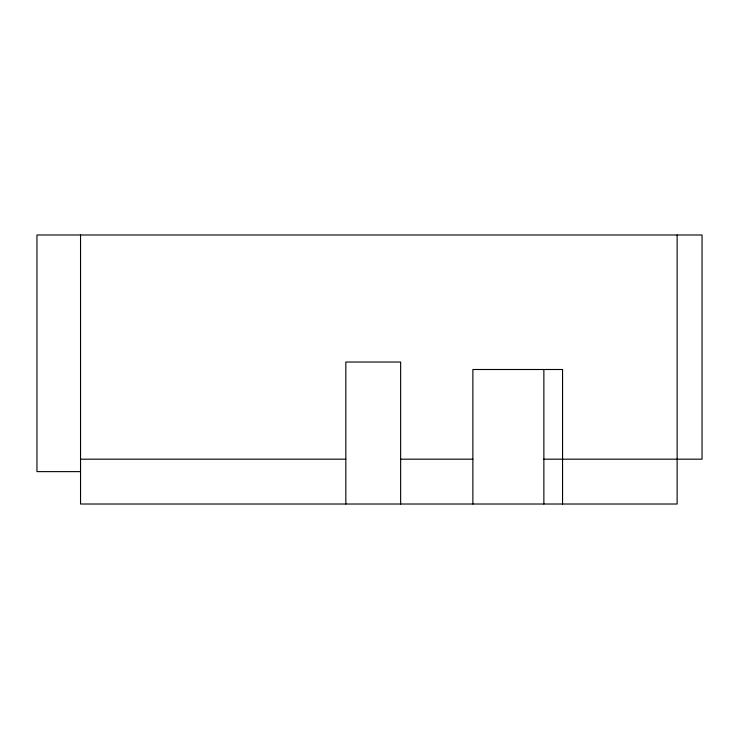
<?xml version="1.0" encoding="UTF-8"?>
<svg xmlns="http://www.w3.org/2000/svg" width="739" height="739" viewBox="0 0 739 739"><rect width="100%" height="100%" fill="white"/><g stroke="black" fill="none" stroke-linecap="round" stroke-linejoin="round"><path stroke-width="1.11" d="M80.542 459.178L345.834 459.178M400.64 459.178L472.877 459.178M543.867 459.178L562.25 459.178M562.555 459.178L702.05 459.178L702.05 234.984L36.95 234.984L36.95 471.63L80.542 471.63M677.136 234.984L677.136 504.016L80.542 504.016L80.542 234.984M562.555 504.016L562.555 369.5L472.877 369.5L472.877 504.016M543.867 369.5L543.867 504.016M400.64 504.016L400.64 362.027L345.834 362.027L345.834 504.016"/></g></svg>
